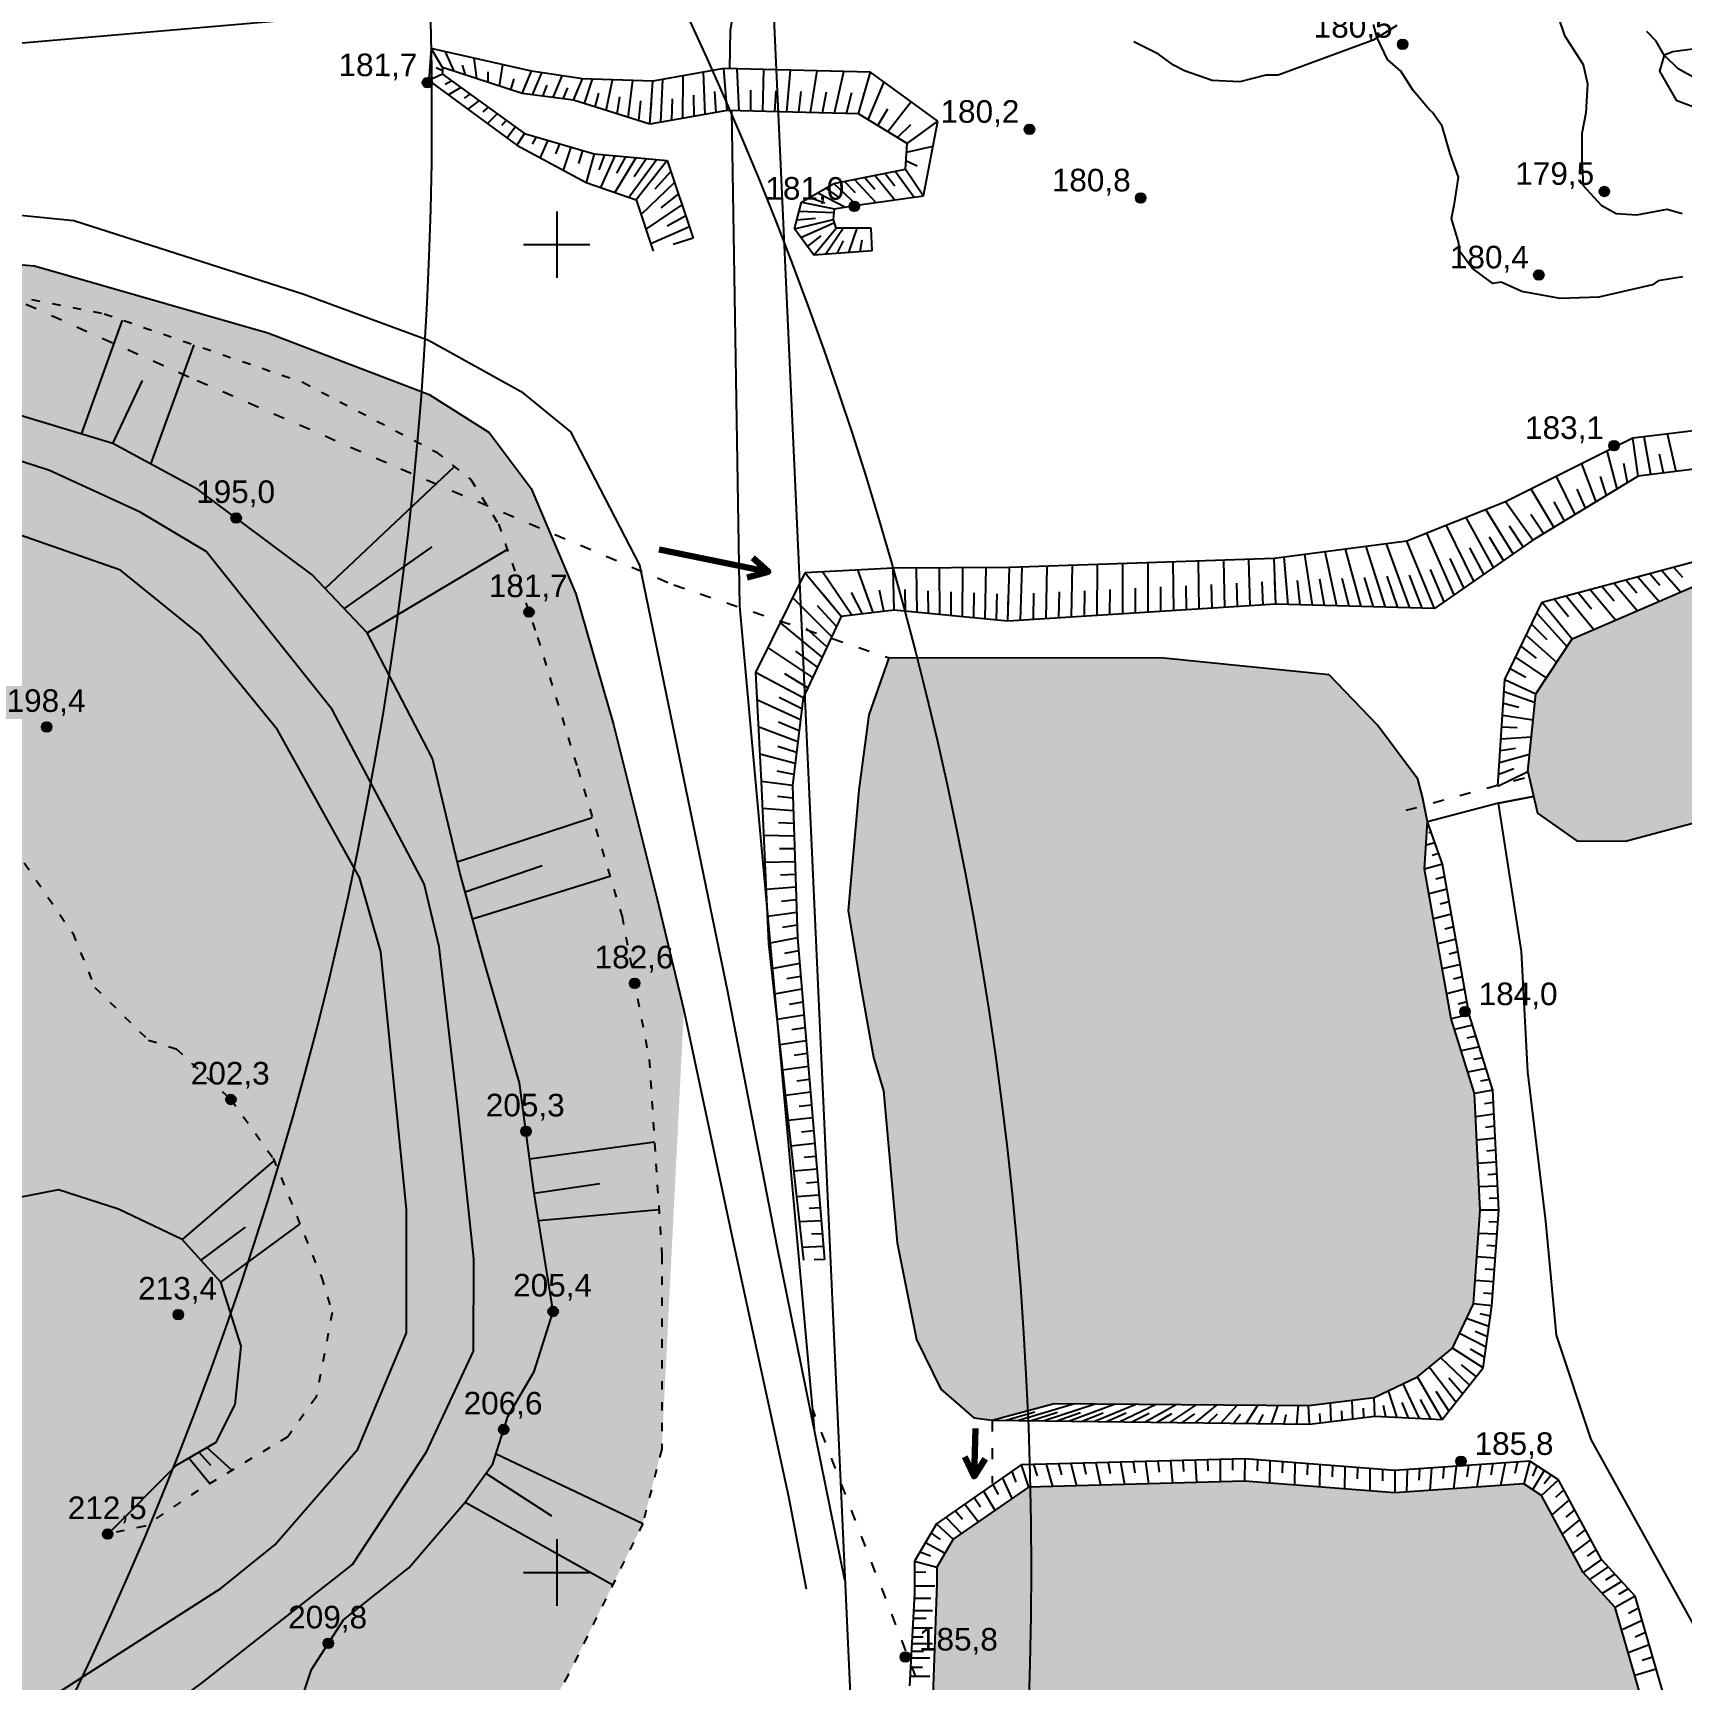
# Model space of a CAD drawing. Header units: millimetres. Extents: x 6127 to 9314, y 4730 to 7085.
# Drawn here: x 7521.1 to 7769.4, y 5783.9 to 6031.9 of the extents above; entities that cross this region are included whole.
import ezdxf

# ---------------------------------------------------------------- set-up
doc = ezdxf.new("R2010")
doc.units = ezdxf.units.MM
doc.header["$LTSCALE"] = 0.7
doc.linetypes.add('ACAD_ISO03W100', pattern=[30, 12, -18])
for name, color, linetype in [('відм', 14, 'Continuous'), ('горизонталі', 22, 'Continuous'), ('Откос', 7, 'Continuous'), ('чорн', 255, 'Continuous')]:
    doc.layers.add(name, color=color, linetype=linetype)
doc.styles.get("Standard").update_dxf_attribs({"font": 'arial.ttf'})

msp = doc.modelspace()

# ---------------------------------------------------------------- hatches: boundary and pattern name
at = {"layer": 'відм', "ltscale": 0.2}
h = msp.add_hatch(color=256, dxfattribs=at)
h.dxf.hatch_style = 1
h.paths.add_polyline_path([(7728.19, 6030.15, 1), (7726.72, 6030.15, 1)])
h = msp.add_hatch(color=32, dxfattribs=at)
h.dxf.hatch_style = 1
h.paths.add_polyline_path([(7581.26, 6024.35, 1), (7579.79, 6024.36, 1)])
h = msp.add_hatch(color=32, dxfattribs=at)
h.dxf.hatch_style = 1
h.paths.add_polyline_path([(7671.96, 6017.34, 1), (7670.5, 6017.34, 1)])
h = msp.add_hatch(color=32, dxfattribs=at)
h.dxf.hatch_style = 1
h.paths.add_polyline_path([(7688.72, 6007, 1), (7687.26, 6007.01, 1)])
h = msp.add_hatch(color=32, dxfattribs=at)
h.dxf.hatch_style = 1
h.paths.add_polyline_path([(7758.57, 6007.98, 1), (7757.1, 6007.98, 1)])
h = msp.add_hatch(color=32, dxfattribs=at)
h.dxf.hatch_style = 1
h.paths.add_polyline_path([(7645.57, 6005.75, 1), (7644.11, 6005.75, 1)])
h = msp.add_hatch(color=256, dxfattribs=at)
h.dxf.hatch_style = 1
h.paths.add_polyline_path([(7748.71, 5995.4, 1), (7747.24, 5995.41, 1)])
h = msp.add_hatch(color=32, dxfattribs=at)
h.dxf.hatch_style = 1
h.paths.add_polyline_path([(7760.04, 5969.71, 1), (7758.57, 5969.71, 1)])
h = msp.add_hatch(color=256, dxfattribs=at)
h.dxf.hatch_style = 1
h.paths.add_polyline_path([(7737.6, 5884.45, 1), (7736.13, 5884.45, 1)])
h = msp.add_hatch(color=256, dxfattribs=at)
h.dxf.hatch_style = 1
h.paths.add_polyline_path([(7736.98, 5816.72, 1), (7735.51, 5816.72, 1)])
h = msp.add_hatch(color=256, dxfattribs=at)
h.dxf.hatch_style = 1
h.paths.add_polyline_path([(7653.27, 5787.25, 1), (7651.8, 5787.25, 1)])
at = {"layer": 'чорн', "ltscale": 0.2, "true_color": 0xf5f500}
h = msp.add_hatch(color=2, dxfattribs=at)
h.dxf.hatch_style = 1
h.paths.add_polyline_path([(7594.9, 5772.17), (7601.74, 5784.57), (7612.96, 5807.35), (7615.81, 5818.55), (7619.15, 5884.67), (7615.07, 5901.6), (7608.55, 5927.73), (7602.87, 5947.37), (7596.13, 5963.26), (7589.81, 5971.68), (7580.77, 5977.39), (7556.46, 5986.69), (7521.33, 5996.81), (7491.5, 5999.28), (7447.45, 6002.95), (7435.91, 6004.7), (7429.43, 6004.71), (7424.29, 6006.1), (7415.8, 6006.11), (7410.37, 6008), (7400.98, 6008.01), (7369.96, 6015.66), (7365.9, 6016.44), (7362.57, 6011.03), (7359.44, 6003.22), (7359.42, 5990.5), (7360.37, 5962.75), (7360.35, 5944.9), (7357.22, 5920.26), (7353.5, 5902.25), (7347.36, 5879.74), (7343.89, 5862.19), (7340.56, 5844.34), (7339.07, 5829.65), (7341.91, 5804.24), (7353.8, 5743.38), (7357.27, 5694.88), (7413.35, 5684.07), (7442.36, 5684.03), (7485.55, 5688.38), (7516.07, 5695.23), (7544.27, 5707.9), (7551.94, 5710), (7563.51, 5715.69), (7576.84, 5730.68), (7568.62, 5734.45), (7575.33, 5739.18), (7580.08, 5750.44)])
at = {"layer": 'чорн', "ltscale": 0.2}
h = msp.add_hatch(color=256, dxfattribs=at)
h.dxf.hatch_style = 1
h.paths.add_polyline_path([(7552.43, 5958.81, 1), (7550.97, 5958.81, 1)])
h = msp.add_hatch(color=5, dxfattribs=at)
h.dxf.hatch_style = 1
h.paths.add_polyline_path([(7817.77, 5916.46), (7829.59, 5912.84), (7837.8, 5896.72), (7839.37, 5871.87), (7841.43, 5848.18), (7849.29, 5820.66), (7851.94, 5807.75), (7853.21, 5797.12), (7849.76, 5775.58), (7845.21, 5772.67), (7829, 5771.75), (7815.11, 5772.79), (7796.24, 5770.76), (7792.46, 5768.11), (7792.45, 5763.4), (7795.03, 5759.64), (7796.93, 5759.67), (7834.87, 5760.19), (7859.63, 5760.01), (7864.57, 5761.93), (7863.64, 5778.58), (7861.13, 5811.69), (7859.68, 5839.81), (7856.4, 5870.32, -0.729146), (7855.07, 5870.74, -0.650103), (7856.3, 5871.29), (7855.82, 5875.77), (7852.6, 5908.24), (7851.18, 5928.5), (7846.17, 5951.53), (7842.34, 5954.72), (7833.23, 5955.25), (7777.53, 5951.19), (7753.01, 5940.6), (7747.54, 5932.32), (7746.31, 5920.64), (7747.75, 5914.33), (7753.7, 5910.16), (7761.02, 5910.15), (7772.85, 5913.28), (7792.15, 5911.39)])
h.paths.add_polyline_path([(7834.92, 5950.23), (7834.93, 5953.37), (7838.75, 5953.37), (7838.75, 5950.23)], flags=16)
h.paths.add_polyline_path([(7853.18, 5778.36), (7866.77, 5778.34), (7866.78, 5785.35), (7853.19, 5785.36)], flags=9)
h.paths.add_polyline_path([(7846.28, 5928.47), (7859.86, 5928.46), (7859.87, 5935.46), (7846.29, 5935.48)], flags=24)
h.paths.add_polyline_path([(7841.03, 5869.88), (7854.62, 5869.86), (7854.62, 5876.87), (7841.04, 5876.89)], flags=24)
h.paths.add_polyline_path([(7853.93, 5849.29), (7867.51, 5849.27), (7867.52, 5856.28), (7853.94, 5856.29)], flags=9)
h = msp.add_hatch(color=256, dxfattribs=at)
h.dxf.hatch_style = 1
h.paths.add_polyline_path([(7596.54, 5944.63, 1), (7595.07, 5944.63, 1)])
h = msp.add_hatch(color=5, dxfattribs=at)
h.dxf.hatch_style = 1
h.paths.add_polyline_path([(7645.74, 5888.8), (7647.74, 5877.56), (7649.21, 5872.51), (7651.28, 5849.64), (7654.18, 5835.08), (7657.86, 5827.6), (7662.83, 5823.28), (7665.62, 5822.92), (7674.97, 5825.46), (7713.27, 5825.13), (7723.15, 5826.32), (7729.68, 5829.44), (7734.97, 5833.78), (7738.12, 5840.45), (7739.15, 5854.58), (7738.28, 5872.11), (7734.77, 5883.38), (7730.76, 5905.94), (7731.18, 5913.07), (7730.43, 5916.82), (7729.73, 5919.47), (7723.65, 5927.6), (7716.4, 5935.21), (7691.46, 5937.72), (7650.05, 5937.76), (7647.03, 5929.15), (7645.52, 5917.87), (7643.93, 5899.7)])
h = msp.add_hatch(color=256, dxfattribs=at)
h.dxf.hatch_style = 1
h.paths.add_polyline_path([(7523.88, 5927.34, 1), (7522.41, 5927.34, 1)])
h = msp.add_hatch(color=256, dxfattribs=at)
h.dxf.hatch_style = 1
h.paths.add_polyline_path([(7612.48, 5888.72, 1), (7611.02, 5888.73, 1)])
h = msp.add_hatch(color=256, dxfattribs=at)
h.dxf.hatch_style = 1
h.paths.add_polyline_path([(7551.63, 5871.22, 1), (7550.17, 5871.23, 1)])
h = msp.add_hatch(color=256, dxfattribs=at)
h.dxf.hatch_style = 1
h.paths.add_polyline_path([(7596.08, 5866.42, 1), (7594.62, 5866.42, 1)])
h = msp.add_hatch(color=256, dxfattribs=at)
h.dxf.hatch_style = 1
h.paths.add_polyline_path([(7543.71, 5838.83, 1), (7542.24, 5838.83, 1)])
h = msp.add_hatch(color=256, dxfattribs=at)
h.dxf.hatch_style = 1
h.paths.add_polyline_path([(7600.2, 5839.3, 1), (7598.73, 5839.3, 1)])
h = msp.add_hatch(color=256, dxfattribs=at)
h.dxf.hatch_style = 1
h.paths.add_polyline_path([(7592.74, 5821.53, 1), (7591.27, 5821.53, 1)])
at = {"layer": 'чорн', "ltscale": 0.2, "transparency": 33554687}
h = msp.add_hatch(color=5, dxfattribs=at)
h.dxf.hatch_style = 1
h.paths.add_polyline_path([(7759.45, 5794.74), (7754.65, 5799.99), (7748.38, 5811.59), (7745.7, 5813.33), (7726.26, 5811.97), (7703.6, 5813.76), (7671.07, 5812.86), (7659.74, 5805.01), (7657.28, 5800.79), (7657.28, 5798.32), (7656.64, 5781.41), (7655.48, 5772.67), (7655.61, 5769.96), (7657.94, 5758.55), (7659.17, 5750.05), (7661.37, 5748.36), (7689.92, 5747.25), (7729.51, 5753.95), (7753.41, 5756.56), (7763.2, 5761.53), (7765.4, 5774.24)])
h.paths.add_polyline_path([(7653.2, 5786.37), (7666.79, 5786.35), (7666.8, 5793.36), (7653.21, 5793.37)], flags=9)
at = {"layer": 'чорн', "ltscale": 0.2}
h = msp.add_hatch(color=256, dxfattribs=at)
h.dxf.hatch_style = 1
h.paths.add_polyline_path([(7533.09, 5805.77, 1), (7531.62, 5805.78, 1)])
h = msp.add_hatch(color=256, dxfattribs=at)
h.dxf.hatch_style = 1
h.paths.add_polyline_path([(7566.31, 5789.31, 1), (7564.84, 5789.32, 1)])

# ---------------------------------------------------------------- linework, layer by layer
at = {"color": 1, "ltscale": 0.2, "transparency": 33554687}
msp.add_line((7619.62, 6322.79), (7645.44, 5754.16), dxfattribs=at)
at = {"color": 3, "ltscale": 0.2, "transparency": 33554687}
for centre, radius in [((7031.15, 6019.46), 550), ((7118.46, 5800.5), 553)]:
    msp.add_circle(centre, radius, dxfattribs=at)
at = {"layer": 'відм', "color": 7, "ltscale": 0.2}
for centre in [(7727.45, 6030.15), (7747.97, 5995.4), (7736.86, 5884.45), (7736.24, 5816.72), (7652.53, 5787.25)]:
    msp.add_circle(centre, 0.733, dxfattribs=at)
at = {"layer": 'відм', "color": 32, "ltscale": 0.2}
for centre in [(7580.52, 6024.36), (7671.23, 6017.34), (7687.99, 6007), (7757.83, 6007.98), (7644.84, 6005.75), (7759.3, 5969.71)]:
    msp.add_circle(centre, 0.733, dxfattribs=at)
at = {"layer": 'горизонталі', "color": 32}
for points in [[(7749.28, 6041), (7750.08, 6036.65), (7751.84, 6031.48), (7754.67, 6027.1), (7755.29, 6024.19), (7755.07, 6019.83), (7754.45, 6016.72), (7754.44, 6012.78), (7754.65, 6008.9), (7757.34, 6005.93), (7759.62, 6004.68), (7762.73, 6004.47), (7767.3, 6005.3), (7769.58, 6004.67)], [(7726.56, 6032.96), (7723, 6030.76), (7708.71, 6025.52), (7706.84, 6025.52), (7702.9, 6024.49), (7698.75, 6024.7), (7694.6, 6026.15), (7692.94, 6026.99), (7690.66, 6028.65), (7686.93, 6030.52)], [(7769.67, 5995.15), (7765.94, 5994.53), (7765.11, 5993.91), (7757.01, 5992.05), (7751.2, 5991.85), (7745.39, 5992.9), (7742.28, 5994.35), (7741.04, 5994.15), (7737.93, 5996.43), (7736.06, 5998.93), (7735.86, 6000.38), (7734.82, 6003.91), (7735.24, 6006.19), (7735.87, 6010.13), (7734.63, 6013.66), (7733.39, 6017.81), (7731.94, 6019.89), (7731.52, 6020.3), (7729.04, 6023.21), (7727.17, 6026.12), (7725.15, 6027.85), (7723.62, 6031.14), (7723.08, 6033.12)], [(7774.58, 6023.34), (7768.98, 6026.46), (7766.85, 6028.5), (7765.67, 6030.61), (7764.22, 6032.06)], [(7779.84, 6028.87), (7772.24, 6029.59), (7768.16, 6029.03), (7766.85, 6028.5), (7766.15, 6026.1), (7768.64, 6021.74), (7771.96, 6020.49), (7779.42, 6019.24), (7791.67, 6020.06), (7795.61, 6020.05), (7797.48, 6020.46), (7802.87, 6019.84), (7805.57, 6019), (7807.64, 6018.59), (7809.51, 6017.96), (7809.71, 6017.13), (7810.96, 6016.51), (7813.24, 6014.43), (7814.69, 6012.15), (7819.46, 6012.35)]]:
    msp.add_lwpolyline(points, dxfattribs=at)
at = {"layer": 'Откос', "color": 7, "ltscale": 0.15}
for p, q in [((7582.8, 6026.66), (7581.07, 6029.5)), ((7582.8, 6026.66), (7581.94, 6028.08)), ((7584.52, 6026.1), (7583.23, 6029.01)), ((7586.23, 6025.54), (7585.81, 6027.03)), ((7587.95, 6024.98), (7587.56, 6028.04)), ((7591.38, 6023.86), (7591.88, 6027.06)), ((7582.8, 6025.64), (7580.71, 6024.69)), ((7582.8, 6025.64), (7580.71, 6024.69)), ((7582.8, 6026.15), (7581.85, 6026.62)), ((7584.17, 6024.64), (7583.18, 6024.12)), ((7589.67, 6024.42), (7589.69, 6025.99)), ((7593.1, 6023.3), (7593.57, 6024.94)), ((7594.81, 6022.74), (7596.2, 6026.09)), ((7594.81, 6022.74), (7595.51, 6024.41)), ((7596.36, 6022.54), (7597.74, 6025.86)), ((7599.44, 6022.15), (7600.81, 6025.42)), ((7602.52, 6021.76), (7603.88, 6024.97)), ((7604.16, 6021.24), (7605.39, 6024.91)), ((7607.45, 6020.2), (7608.41, 6024.81)), ((7610.75, 6019.15), (7611.44, 6024.7)), ((7614.04, 6018.11), (7614.46, 6024.6)), ((7615.7, 6018.41), (7615.99, 6024.87)), ((7619.02, 6019), (7619.06, 6025.41)), ((7622.35, 6019.59), (7622.12, 6025.96)), ((7625.67, 6020.18), (7625.19, 6026.5)), ((7627.47, 6020.13), (7627.2, 6026.45)), ((7631.06, 6020.05), (7631.21, 6026.36)), ((7634.65, 6019.96), (7635.23, 6026.26)), ((7638.25, 6019.87), (7639.25, 6026.16)), ((7641.84, 6019.78), (7643.26, 6026.06)), ((7645.44, 6019.7), (7647.28, 6025.96)), ((7646.91, 6018.8), (7649.31, 6024.49)), ((7585.55, 6023.65), (7583.67, 6022.52)), ((7586.92, 6022.66), (7586.03, 6022.05)), ((7588.29, 6021.67), (7586.62, 6020.36)), ((7597.9, 6022.35), (7598.58, 6023.99)), ((7600.98, 6021.96), (7601.66, 6023.57)), ((7602.52, 6021.76), (7603.2, 6023.36)), ((7605.81, 6020.72), (7606.35, 6022.79)), ((7609.1, 6019.68), (7609.51, 6022.22)), ((7617.36, 6018.7), (7617.44, 6021.92)), ((7620.68, 6019.29), (7620.64, 6022.49)), ((7624.01, 6019.88), (7623.83, 6023.06)), ((7625.67, 6020.18), (7625.43, 6023.34)), ((7629.26, 6020.09), (7629.23, 6023.25)), ((7632.86, 6020), (7633.04, 6023.15)), ((7636.45, 6019.92), (7636.84, 6023.06)), ((7640.05, 6019.83), (7640.65, 6022.97)), ((7643.64, 6019.74), (7644.46, 6022.88)), ((7645.44, 6019.7), (7646.36, 6022.83)), ((7589.66, 6020.68), (7588.88, 6019.98)), ((7591.04, 6019.69), (7589.57, 6018.2)), ((7612.39, 6018.63), (7612.67, 6021.64)), ((7614.04, 6018.11), (7614.25, 6021.35)), ((7648.38, 6017.9), (7649.86, 6020.45)), ((7649.86, 6017), (7653.38, 6021.53)), ((7592.41, 6018.7), (7591.73, 6017.91)), ((7593.78, 6017.71), (7592.52, 6016.04)), ((7595.15, 6016.71), (7594, 6014.96)), ((7595.15, 6016.71), (7594.58, 6015.84)), ((7651.33, 6016.1), (7653.37, 6018.08)), ((7652.8, 6015.2), (7657.44, 6018.58)), ((7652.8, 6015.2), (7655.12, 6016.89)), ((7596.9, 6016.2), (7596.32, 6015.11)), ((7598.64, 6015.69), (7597.48, 6013.08)), ((7600.39, 6015.17), (7599.8, 6013.66)), ((7602.13, 6014.66), (7600.96, 6011.21)), ((7652.71, 6013.92), (7656.72, 6014.83)), ((7603.87, 6014.14), (7603.29, 6012.21)), ((7605.62, 6013.63), (7604.44, 6009.33)), ((7605.62, 6013.63), (7604.44, 6009.33)), ((7607.19, 6013.49), (7606.35, 6011.23)), ((7608.77, 6013.35), (7606.59, 6008.59)), ((7611.92, 6013.07), (7608.74, 6007.85)), ((7610.35, 6013.21), (7609.01, 6010.72)), ((7615.08, 6012.8), (7610.89, 6007.11)), ((7613.5, 6012.94), (7611.66, 6010.21)), ((7616.65, 6012.66), (7611.97, 6006.74)), ((7616.65, 6012.66), (7614.31, 6009.7)), ((7652.62, 6012.65), (7654.31, 6011.86)), ((7617.76, 6009.32), (7612.71, 6004.52)), ((7617.21, 6010.99), (7614.77, 6008.31)), ((7643.28, 6009.52), (7644.95, 6007.82)), ((7644.82, 6009.83), (7648.07, 6006.32)), ((7646.36, 6010.14), (7647.94, 6008.33)), ((7647.9, 6010.45), (7650.95, 6006.72)), ((7649.44, 6010.75), (7650.92, 6008.84)), ((7650.98, 6011.06), (7653.83, 6007.12)), ((7652.53, 6011.37), (7655.27, 6007.32)), ((7652.53, 6011.37), (7653.9, 6009.35)), ((7618.32, 6007.65), (7615.7, 6005.53)), ((7638.11, 6007.08), (7640.41, 6006.29)), ((7639.32, 6007.79), (7643.53, 6005.63)), ((7640.53, 6008.5), (7642.44, 6007.14)), ((7641.74, 6009.21), (7645.19, 6005.91)), ((7641.74, 6009.21), (7645.19, 6005.91)), ((7618.87, 6005.98), (7613.44, 6002.31)), ((7619.43, 6004.31), (7616.62, 6002.76)), ((7636.54, 6005.04), (7641.82, 6004.81)), ((7636.9, 6006.38), (7641.87, 6005.35)), ((7636.9, 6006.38), (7639.39, 6005.86)), ((7619.98, 6002.64), (7614.18, 6000.09)), ((7635.82, 6002.36), (7641.71, 6003.75)), ((7635.82, 6002.36), (7638.77, 6003.06)), ((7636.18, 6003.7), (7638.97, 6003.99)), ((7636.79, 6001.04), (7641.84, 6003.31)), ((7638.73, 5998.38), (7642.09, 6002.44)), ((7640.48, 5998.52), (7643.15, 6002.44)), ((7643.99, 5998.78), (7645.27, 6002.44)), ((7647.5, 5999.05), (7647.39, 6002.44)), ((7620.54, 6000.97), (7617.54, 5999.98)), ((7637.76, 5999.71), (7639.86, 6001.29)), ((7638.73, 5998.38), (7640.41, 6000.41)), ((7642.23, 5998.65), (7643.22, 6000.55)), ((7645.74, 5998.92), (7646.04, 6000.68)), ((7762.93, 5965.11), (7762.12, 5970.81)), ((7764.83, 5965.35), (7763.86, 5971.03)), ((7768.64, 5965.82), (7767.34, 5971.46)), ((7759.76, 5963.19), (7758.29, 5968.9)), ((7762.93, 5965.11), (7762.53, 5967.96)), ((7766.74, 5965.59), (7766.17, 5968.41)), ((7753.42, 5959.34), (7750.63, 5965.07)), ((7756.59, 5961.26), (7754.46, 5966.99)), ((7758.18, 5962.22), (7757.28, 5965.08)), ((7761.34, 5964.15), (7760.78, 5967)), ((7750.25, 5957.41), (7746.79, 5963.16)), ((7755.01, 5960.3), (7753.77, 5963.16)), ((7744.12, 5953.42), (7739.99, 5960.07)), ((7747.09, 5955.48), (7742.96, 5961.25)), ((7747.09, 5955.48), (7742.96, 5961.25)), ((7751.84, 5958.37), (7750.27, 5961.25)), ((7738.17, 5949.3), (7734.04, 5957.7)), ((7741.14, 5951.36), (7737.01, 5958.89)), ((7745.6, 5954.45), (7743.54, 5957.56)), ((7748.67, 5956.45), (7746.77, 5959.33)), ((7728.55, 5945.27), (7725.01, 5954.93)), ((7732.23, 5945.17), (7728.09, 5955.34)), ((7732.23, 5945.17), (7728.09, 5955.34)), ((7735.2, 5947.24), (7731.07, 5956.52)), ((7742.63, 5952.39), (7740.56, 5955.93)), ((7692.96, 5944.85), (7692.89, 5952.18)), ((7696.8, 5945.09), (7696.69, 5952.31)), ((7700.65, 5945.34), (7700.49, 5952.44)), ((7704.49, 5945.58), (7704.28, 5952.57)), ((7708.34, 5945.82), (7708.08, 5952.7)), ((7710.18, 5945.77), (7709.62, 5952.9)), ((7713.85, 5945.67), (7712.7, 5953.31)), ((7717.53, 5945.57), (7715.78, 5953.71)), ((7721.2, 5945.47), (7718.86, 5954.12)), ((7724.88, 5945.37), (7721.94, 5954.53)), ((7736.69, 5948.27), (7734.62, 5952.69)), ((7739.66, 5950.33), (7737.59, 5954.31)), ((7642.86, 5943.98), (7637.4, 5950.56)), ((7644.46, 5944.17), (7640.06, 5950.7)), ((7647.66, 5944.56), (7645.37, 5950.98)), ((7650.86, 5944.95), (7650.69, 5951.26)), ((7650.86, 5944.95), (7650.69, 5951.26)), ((7654.28, 5944.62), (7654.19, 5951.27)), ((7657.7, 5944.28), (7657.69, 5951.28)), ((7661.12, 5943.94), (7661.2, 5951.3)), ((7664.54, 5943.6), (7664.7, 5951.31)), ((7667.96, 5943.27), (7668.2, 5951.33)), ((7669.89, 5943.39), (7670.1, 5951.39)), ((7673.73, 5943.63), (7673.9, 5951.52)), ((7677.58, 5943.88), (7677.7, 5951.65)), ((7681.42, 5944.12), (7681.49, 5951.79)), ((7685.27, 5944.36), (7685.29, 5951.92)), ((7689.11, 5944.61), (7689.09, 5952.05)), ((7719.37, 5945.52), (7718.34, 5949.72)), ((7723.04, 5945.42), (7721.72, 5949.87)), ((7726.72, 5945.32), (7725.1, 5950.03)), ((7730.39, 5945.22), (7728.47, 5950.18)), ((7733.71, 5946.2), (7731.65, 5951.07)), ((7762.87, 5949.97), (7766.09, 5946.25)), ((7764.67, 5950.45), (7766.19, 5948.7)), ((7766.47, 5950.93), (7769.35, 5947.66)), ((7768.26, 5951.41), (7769.63, 5949.89)), ((7642.86, 5943.98), (7640.13, 5947.27)), ((7646.06, 5944.37), (7644.39, 5947.6)), ((7649.26, 5944.76), (7648.64, 5947.94)), ((7652.57, 5944.79), (7652.5, 5948.02)), ((7655.99, 5944.45), (7655.97, 5947.86)), ((7659.41, 5944.11), (7659.43, 5947.7)), ((7662.83, 5943.77), (7662.89, 5947.54)), ((7666.25, 5943.44), (7666.35, 5947.38)), ((7667.96, 5943.27), (7668.08, 5947.3)), ((7671.81, 5943.51), (7671.9, 5947.48)), ((7675.65, 5943.75), (7675.73, 5947.67)), ((7679.5, 5944), (7679.55, 5947.86)), ((7683.34, 5944.24), (7683.37, 5948.05)), ((7687.19, 5944.48), (7687.19, 5948.23)), ((7691.04, 5944.73), (7691.01, 5948.42)), ((7694.88, 5944.97), (7694.83, 5948.61)), ((7698.73, 5945.22), (7698.66, 5948.79)), ((7702.57, 5945.46), (7702.48, 5948.98)), ((7706.42, 5945.7), (7706.3, 5949.17)), ((7708.34, 5945.82), (7708.21, 5949.26)), ((7712.01, 5945.72), (7711.59, 5949.41)), ((7715.69, 5945.62), (7714.96, 5949.57)), ((7753.88, 5947.58), (7755.9, 5945.15)), ((7755.68, 5948.06), (7759.55, 5943.42)), ((7757.48, 5948.54), (7759.33, 5946.33)), ((7759.27, 5949.02), (7762.82, 5944.83)), ((7761.07, 5949.49), (7762.76, 5947.52)), ((7641.43, 5940.91), (7635.53, 5946.81)), ((7642.14, 5942.45), (7639.3, 5945.57)), ((7748.48, 5946.15), (7753.01, 5940.6)), ((7748.48, 5946.15), (7750.75, 5943.37)), ((7750.28, 5946.62), (7752.46, 5943.97)), ((7752.08, 5947.1), (7756.28, 5942.01)), ((7639.99, 5937.85), (7633.67, 5943.06)), ((7746.88, 5942.81), (7749.16, 5940.52)), ((7747.68, 5944.48), (7752.23, 5939.42)), ((7640.71, 5939.38), (7637.65, 5942.16)), ((7746.08, 5941.15), (7750.67, 5937.05)), ((7638.56, 5934.78), (7631.8, 5939.3)), ((7639.28, 5936.32), (7636.01, 5938.75)), ((7744.48, 5937.82), (7749.1, 5934.69)), ((7745.28, 5939.48), (7747.58, 5937.68)), ((7637.13, 5931.72), (7629.94, 5935.55)), ((7637.13, 5931.72), (7629.94, 5935.55)), ((7637.84, 5933.25), (7634.36, 5935.34)), ((7743.67, 5936.15), (7746, 5934.83)), ((7742.76, 5932.7), (7747.41, 5931.02)), ((7742.87, 5934.48), (7747.54, 5932.32)), ((7742.87, 5934.48), (7745.21, 5933.4)), ((7636.72, 5928.42), (7630.15, 5931.44)), ((7636.93, 5930.07), (7633.49, 5931.78)), ((7742.64, 5930.92), (7744.95, 5930.32)), ((7636.32, 5925.12), (7630.37, 5927.33)), ((7636.52, 5926.77), (7633.39, 5928.08)), ((7742.4, 5927.35), (7744.7, 5927.24)), ((7742.52, 5929.13), (7747.13, 5928.43)), ((7742.28, 5925.57), (7746.86, 5925.83)), ((7635.92, 5921.82), (7630.58, 5923.23)), ((7636.12, 5923.47), (7633.3, 5924.38)), ((7742.05, 5922), (7746.58, 5923.23)), ((7742.17, 5923.78), (7744.44, 5924.16)), ((7635.72, 5920.17), (7633.2, 5920.67)), ((7741.81, 5918.43), (7746.31, 5920.64)), ((7741.93, 5920.22), (7744.19, 5921.08)), ((7635.51, 5918.52), (7630.8, 5919.12)), ((7635.51, 5918.52), (7630.8, 5919.12)), ((7635.64, 5914.7), (7630.99, 5915.06)), ((7635.58, 5916.61), (7633.24, 5916.85)), ((7635.71, 5912.78), (7633.39, 5912.9)), ((7635.77, 5910.87), (7631.17, 5910.99)), ((7731.75, 5911.47), (7731.42, 5911.38)), ((7635.84, 5908.96), (7633.55, 5908.96)), ((7732.33, 5909.87), (7730.97, 5909.51)), ((7732.9, 5908.26), (7731.89, 5907.99)), ((7635.9, 5907.04), (7631.36, 5906.93)), ((7635.97, 5905.13), (7633.71, 5905.01)), ((7733.48, 5906.66), (7730.76, 5905.94)), ((7733.48, 5906.66), (7730.76, 5905.94)), ((7636.03, 5903.22), (7631.55, 5902.87)), ((7734.15, 5902.89), (7731.43, 5902.18)), ((7733.81, 5904.77), (7732.46, 5904.42)), ((7636.09, 5901.3), (7633.87, 5901.07)), ((7734.48, 5901.01), (7733.12, 5900.65)), ((7636.16, 5899.39), (7631.73, 5898.81)), ((7734.82, 5899.12), (7732.1, 5898.42)), ((7636.29, 5895.56), (7631.92, 5894.74)), ((7636.29, 5895.56), (7631.92, 5894.74)), ((7636.22, 5897.48), (7634.03, 5897.13)), ((7735.49, 5895.35), (7732.77, 5894.66)), ((7735.15, 5897.24), (7733.79, 5896.89)), ((7636.45, 5893.63), (7634.29, 5893.23)), ((7735.82, 5893.47), (7734.46, 5893.12)), ((7636.61, 5891.69), (7632.34, 5890.93)), ((7736.16, 5891.58), (7733.43, 5890.9)), ((7636.94, 5887.82), (7632.76, 5887.11)), ((7636.78, 5889.75), (7634.66, 5889.39)), ((7736.83, 5887.82), (7734.1, 5887.14)), ((7736.49, 5889.7), (7735.13, 5889.36)), ((7637.1, 5885.88), (7635.04, 5885.54)), ((7737.16, 5885.93), (7735.8, 5885.6)), ((7637.27, 5883.94), (7633.18, 5883.3)), ((7737.49, 5884.05), (7734.77, 5883.38)), ((7737.49, 5884.05), (7736.13, 5883.72)), ((7637.43, 5882.01), (7635.41, 5881.7)), ((7738, 5882.41), (7735.27, 5881.77)), ((7738.51, 5880.78), (7737.14, 5880.47)), ((7637.59, 5880.07), (7633.6, 5879.48)), ((7637.75, 5878.14), (7635.78, 5877.86)), ((7739.02, 5879.14), (7736.27, 5878.55)), ((7637.92, 5876.2), (7634.02, 5875.67)), ((7740.04, 5875.88), (7737.28, 5875.33)), ((7739.53, 5877.51), (7738.15, 5877.23)), ((7638.08, 5874.26), (7636.16, 5874.01)), ((7740.55, 5874.24), (7739.16, 5873.98)), ((7638.24, 5872.33), (7634.44, 5871.85)), ((7638.41, 5870.39), (7636.53, 5870.17)), ((7741.06, 5872.61), (7738.28, 5872.11)), ((7741.06, 5872.61), (7738.28, 5872.11)), ((7741.15, 5870.8), (7739.76, 5870.58)), ((7638.57, 5868.45), (7634.86, 5868.04)), ((7741.24, 5869), (7738.45, 5868.61)), ((7638.73, 5866.52), (7636.9, 5866.32)), ((7741.42, 5865.38), (7738.63, 5865.1)), ((7741.33, 5867.19), (7739.93, 5867.02)), ((7638.9, 5864.58), (7635.29, 5864.22)), ((7741.51, 5863.58), (7740.11, 5863.46)), ((7639.22, 5860.71), (7635.71, 5860.41)), ((7639.06, 5862.64), (7637.28, 5862.48)), ((7741.6, 5861.77), (7738.8, 5861.59)), ((7639.38, 5858.77), (7637.65, 5858.63)), ((7741.78, 5858.16), (7738.98, 5858.09)), ((7741.69, 5859.97), (7740.29, 5859.9)), ((7639.55, 5856.83), (7636.13, 5856.59)), ((7741.87, 5856.35), (7740.47, 5856.34)), ((7639.87, 5852.96), (7636.55, 5852.78)), ((7639.71, 5854.9), (7638.02, 5854.79)), ((7741.96, 5854.55), (7739.15, 5854.58)), ((7741.96, 5854.55), (7739.15, 5854.58)), ((7640.04, 5851.02), (7638.4, 5850.95)), ((7741.69, 5850.95), (7738.89, 5851.05)), ((7741.83, 5852.75), (7740.42, 5852.78)), ((7640.2, 5849.09), (7636.97, 5848.96)), ((7741.56, 5849.15), (7740.16, 5849.22)), ((7640.36, 5847.15), (7638.77, 5847.1)), ((7741.43, 5847.35), (7738.63, 5847.52)), ((7741.3, 5845.55), (7739.9, 5845.65)), ((7741.17, 5843.75), (7738.38, 5843.98)), ((7740.9, 5840.15), (7738.12, 5840.45)), ((7740.9, 5840.15), (7738.12, 5840.45)), ((7741.03, 5841.95), (7739.64, 5842.08)), ((7740.46, 5837.04), (7737.07, 5838.23)), ((7740.68, 5838.59), (7739.14, 5838.97)), ((7740.02, 5833.92), (7736.02, 5836)), ((7740.24, 5835.48), (7738.39, 5836.3)), ((7739.59, 5830.8), (7734.97, 5833.78)), ((7739.59, 5830.8), (7734.97, 5833.78)), ((7739.81, 5832.36), (7737.65, 5833.63)), ((7735.45, 5825.62), (7731.45, 5830.89)), ((7737.52, 5828.21), (7733.21, 5832.34)), ((7738.55, 5829.51), (7736.32, 5831.28)), ((7730, 5823.19), (7727.51, 5828.4)), ((7733.38, 5823.03), (7729.68, 5829.44)), ((7733.38, 5823.03), (7729.68, 5829.44)), ((7736.48, 5826.92), (7734.4, 5829.27)), ((7716.7, 5822.73), (7716.57, 5825.53)), ((7719.97, 5823.12), (7719.86, 5825.92)), ((7723.25, 5823.51), (7723.15, 5826.32)), ((7723.25, 5823.51), (7723.15, 5826.32)), ((7726.63, 5823.35), (7725.33, 5827.36)), ((7728.31, 5823.27), (7727.36, 5825.58)), ((7731.69, 5823.11), (7730.14, 5826.02)), ((7734.41, 5824.33), (7732.49, 5827.25)), ((7665.62, 5822.92), (7674.97, 5825.46)), ((7667.53, 5822.89), (7672.02, 5824.17)), ((7669.44, 5822.87), (7678.03, 5825.43)), ((7671.36, 5822.85), (7675.46, 5824.13)), ((7673.27, 5822.82), (7681.1, 5825.41)), ((7675.18, 5822.8), (7678.91, 5824.1)), ((7677.09, 5822.78), (7684.16, 5825.38)), ((7679.01, 5822.75), (7682.35, 5824.06)), ((7680.92, 5822.73), (7687.23, 5825.36)), ((7682.83, 5822.71), (7685.79, 5824.02)), ((7684.74, 5822.68), (7690.29, 5825.33)), ((7686.65, 5822.66), (7689.24, 5823.99)), ((7688.57, 5822.64), (7693.35, 5825.3)), ((7690.48, 5822.61), (7692.68, 5823.95)), ((7692.39, 5822.59), (7696.42, 5825.28)), ((7694.3, 5822.57), (7696.13, 5823.91)), ((7696.21, 5822.54), (7699.48, 5825.25)), ((7698.13, 5822.52), (7699.57, 5823.88)), ((7700.04, 5822.5), (7702.55, 5825.22)), ((7701.95, 5822.47), (7703.02, 5823.84)), ((7703.86, 5822.45), (7705.61, 5825.2)), ((7705.78, 5822.42), (7706.46, 5823.8)), ((7707.69, 5822.4), (7708.68, 5825.17)), ((7709.6, 5822.38), (7709.9, 5823.77)), ((7711.51, 5822.35), (7711.74, 5825.15)), ((7713.42, 5822.33), (7713.27, 5825.13)), ((7713.42, 5822.33), (7713.35, 5823.73)), ((7715.06, 5822.53), (7714.99, 5823.93)), ((7718.34, 5822.92), (7718.27, 5824.32)), ((7721.61, 5823.32), (7721.56, 5824.72)), ((7724.94, 5823.43), (7724.59, 5825.14)), ((7669.98, 5816.19), (7671.07, 5812.86)), ((7669.98, 5816.19), (7671.07, 5812.86)), ((7671.85, 5816.24), (7672.36, 5814.57)), ((7673.72, 5816.29), (7674.68, 5812.96)), ((7675.59, 5816.34), (7676.04, 5814.68)), ((7677.47, 5816.4), (7678.3, 5813.06)), ((7679.34, 5816.45), (7679.72, 5814.78)), ((7681.21, 5816.5), (7681.91, 5813.16)), ((7683.09, 5816.55), (7683.4, 5814.88)), ((7684.96, 5816.6), (7685.53, 5813.26)), ((7686.83, 5816.65), (7687.08, 5814.98)), ((7688.7, 5816.71), (7689.14, 5813.36)), ((7690.58, 5816.76), (7690.76, 5815.08)), ((7692.45, 5816.81), (7692.76, 5813.46)), ((7694.32, 5816.86), (7694.44, 5815.18)), ((7696.19, 5816.91), (7696.37, 5813.56)), ((7698.07, 5816.97), (7698.12, 5815.29)), ((7699.94, 5817.02), (7699.98, 5813.66)), ((7701.81, 5817.07), (7701.8, 5815.39)), ((7703.68, 5817.12), (7703.6, 5813.76)), ((7703.68, 5817.12), (7703.6, 5813.76)), ((7705.57, 5816.97), (7705.53, 5815.29)), ((7707.45, 5816.82), (7707.38, 5813.46)), ((7709.33, 5816.68), (7709.3, 5814.99)), ((7711.22, 5816.53), (7711.15, 5813.16)), ((7713.1, 5816.38), (7713.07, 5814.69)), ((7714.98, 5816.23), (7714.93, 5812.86)), ((7716.86, 5816.08), (7716.84, 5814.4)), ((7718.75, 5815.93), (7718.71, 5812.56)), ((7720.63, 5815.78), (7720.61, 5814.1)), ((7722.51, 5815.64), (7722.49, 5812.27)), ((7729.97, 5815.6), (7729.88, 5813.91)), ((7731.82, 5815.73), (7731.56, 5812.34)), ((7733.66, 5815.86), (7733.5, 5814.16)), ((7735.51, 5815.99), (7735.1, 5812.59)), ((7737.36, 5816.12), (7737.11, 5814.41)), ((7739.2, 5816.25), (7738.63, 5812.84)), ((7741.05, 5816.38), (7740.72, 5814.67)), ((7742.89, 5816.51), (7742.17, 5813.09)), ((7744.74, 5816.64), (7744.34, 5814.92)), ((7746.59, 5816.76), (7745.7, 5813.33)), ((7746.59, 5816.76), (7745.7, 5813.33)), ((7747.67, 5816.06), (7747.02, 5814.48)), ((7665.72, 5813.24), (7666.51, 5811.74)), ((7667.14, 5814.22), (7668.55, 5811.11)), ((7668.56, 5815.21), (7669.18, 5813.6)), ((7724.4, 5815.49), (7724.39, 5813.8)), ((7726.28, 5815.34), (7726.26, 5811.97)), ((7726.28, 5815.34), (7726.27, 5813.65)), ((7728.12, 5815.47), (7728.03, 5812.09)), ((7748.76, 5815.35), (7747.04, 5812.46)), ((7750.93, 5813.94), (7748.38, 5811.59)), ((7750.93, 5813.94), (7748.38, 5811.59)), ((7749.85, 5814.64), (7748.78, 5813.33)), ((7662.89, 5811.27), (7663.83, 5809.88)), ((7664.3, 5812.26), (7666.03, 5809.37)), ((7752.55, 5810.94), (7749.95, 5808.69)), ((7751.74, 5812.44), (7750.46, 5811.29)), ((7658.63, 5808.33), (7661, 5805.88)), ((7660.05, 5809.31), (7661.15, 5808.03)), ((7661.47, 5810.29), (7663.52, 5807.62)), ((7753.36, 5809.44), (7752.05, 5808.34)), ((7656.39, 5805.93), (7657.76, 5804.94)), ((7657.21, 5807.34), (7659.74, 5805.01)), ((7657.21, 5807.34), (7658.48, 5806.17)), ((7754.17, 5807.95), (7751.52, 5805.79)), ((7754.98, 5806.45), (7753.64, 5805.4)), ((7655.57, 5804.52), (7658.51, 5802.9)), ((7755.79, 5804.95), (7753.08, 5802.89)), ((7756.6, 5803.45), (7755.23, 5802.45)), ((7653.92, 5801.7), (7657.28, 5800.79)), ((7653.92, 5801.7), (7657.28, 5800.79)), ((7654.75, 5803.11), (7656.32, 5802.48)), ((7757.41, 5801.96), (7754.65, 5799.99)), ((7758.42, 5800.85), (7755.61, 5798.94)), ((7757.41, 5801.96), (7756.03, 5800.98)), ((7653.92, 5800.1), (7655.6, 5800.03)), ((7760.44, 5798.64), (7757.53, 5796.84)), ((7759.43, 5799.75), (7758, 5798.82)), ((7762.46, 5796.43), (7759.45, 5794.74)), ((7762.46, 5796.43), (7759.45, 5794.74)), ((7761.45, 5797.53), (7759.97, 5796.66)), ((7762.99, 5794.6), (7761.47, 5793.81)), ((7763.52, 5792.76), (7760.44, 5791.32)), ((7764.05, 5790.93), (7762.49, 5790.27)), ((7764.59, 5789.1), (7761.43, 5787.91)), ((7765.12, 5787.26), (7763.52, 5786.73)), ((7765.65, 5785.43), (7762.42, 5784.49))]:
    msp.add_line(p, q, dxfattribs=at)
at = {"layer": 'чорн', "color": 7, "ltscale": 0.15}
for p, q in [((7581.07, 6029.5), (7580.71, 6024.69)), ((7596.2, 6026.09), (7581.07, 6029.5)), ((7594.81, 6022.74), (7582.8, 6026.66)), ((7582.8, 6026.66), (7582.8, 6025.64)), ((7580.71, 6024.69), (7594, 6014.96)), ((7582.8, 6025.64), (7595.15, 6016.71)), ((7603.88, 6024.97), (7596.2, 6026.09)), ((7614.46, 6024.6), (7603.88, 6024.97)), ((7625.19, 6026.5), (7614.46, 6024.6)), ((7647.28, 6025.96), (7625.19, 6026.5)), ((7657.44, 6018.58), (7647.28, 6025.96)), ((7602.52, 6021.76), (7594.81, 6022.74)), ((7614.04, 6018.11), (7602.52, 6021.76)), ((7625.67, 6020.18), (7614.04, 6018.11)), ((7645.44, 6019.7), (7625.67, 6020.18)), ((7652.8, 6015.2), (7645.44, 6019.7)), ((7595.15, 6016.71), (7605.62, 6013.63)), ((7655.27, 6007.32), (7657.44, 6018.58)), ((7594, 6014.96), (7604.44, 6009.33)), ((7652.53, 6011.37), (7652.8, 6015.2)), ((7605.62, 6013.63), (7616.65, 6012.66)), ((7616.65, 6012.66), (7620.54, 6000.97)), ((7604.44, 6009.33), (7611.97, 6006.74)), ((7641.74, 6009.21), (7652.53, 6011.37)), ((7636.9, 6006.38), (7641.74, 6009.21)), ((7645.19, 6005.91), (7655.27, 6007.32)), ((7611.97, 6006.74), (7614.55, 5998.98)), ((7635.82, 6002.36), (7636.9, 6006.38)), ((7641.71, 6003.75), (7641.87, 6005.35)), ((7641.87, 6005.35), (7645.19, 6005.91)), ((7638.73, 5998.38), (7635.82, 6002.36)), ((7642.09, 6002.44), (7641.71, 6003.75)), ((7647.39, 6002.44), (7642.09, 6002.44)), ((7647.5, 5999.05), (7638.73, 5998.38)), ((7528.39, 5971.44), (7534.58, 5988.61)), ((7538.84, 5966.93), (7545.37, 5984.88)), ((7533.11, 5970.01), (7537.57, 5979.5)), ((7812.55, 5977.06), (7762.12, 5970.81)), ((7762.12, 5970.81), (7742.96, 5961.25)), ((7818.16, 5971.97), (7762.93, 5965.11)), ((7565.11, 5948.21), (7584.6, 5966.54)), ((7762.93, 5965.11), (7747.09, 5955.48)), ((7742.96, 5961.25), (7728.09, 5955.34)), ((7728.09, 5955.34), (7708.08, 5952.7)), ((7747.09, 5955.48), (7732.23, 5945.17)), ((7568, 5945.16), (7581.23, 5954.48)), ((7571.45, 5941.52), (7592.53, 5954.08)), ((7708.08, 5952.7), (7668.2, 5951.33)), ((7748.48, 5946.15), (7775.46, 5953.32)), ((7637.4, 5950.56), (7629.94, 5935.55)), ((7650.69, 5951.26), (7637.4, 5950.56)), ((7668.2, 5951.33), (7650.69, 5951.26)), ((7753.01, 5940.6), (7777.53, 5951.19)), ((7650.86, 5944.95), (7642.86, 5943.98)), ((7667.96, 5943.27), (7650.86, 5944.95)), ((7708.34, 5945.82), (7667.96, 5943.27)), ((7732.23, 5945.17), (7708.34, 5945.82)), ((7742.87, 5934.48), (7748.48, 5946.15)), ((7642.86, 5943.98), (7637.13, 5931.72)), ((7747.54, 5932.32), (7753.01, 5940.6)), ((7629.94, 5935.55), (7630.8, 5919.12)), ((7741.81, 5918.43), (7742.87, 5934.48)), ((7746.31, 5920.64), (7747.54, 5932.32)), ((7637.13, 5931.72), (7635.51, 5918.52)), ((7630.8, 5919.12), (7631.92, 5894.74)), ((7635.51, 5918.52), (7636.29, 5895.56)), ((7584.99, 5907.03), (7605.36, 5913.72)), ((7730.76, 5905.94), (7731.18, 5913.07)), ((7733.48, 5906.66), (7731.18, 5913.07)), ((7586.18, 5902.5), (7597.81, 5906.49)), ((7734.77, 5883.38), (7730.76, 5905.94)), ((7737.49, 5884.05), (7733.48, 5906.66)), ((7587.29, 5898.46), (7608.02, 5904.88)), ((7636.29, 5895.56), (7640.36, 5847.15)), ((7631.92, 5894.74), (7637.18, 5847.05)), ((7738.28, 5872.11), (7734.77, 5883.38)), ((7741.06, 5872.61), (7737.49, 5884.05)), ((7739.15, 5854.58), (7738.28, 5872.11)), ((7741.96, 5854.55), (7741.06, 5872.61)), ((7595.9, 5862.27), (7614.73, 5864.86)), ((7557.41, 5862.06), (7543.58, 5850.15)), ((7596.58, 5857.12), (7606.51, 5858.6)), ((7597.24, 5852.99), (7615.4, 5854.64)), ((7738.12, 5840.45), (7739.15, 5854.58)), ((7740.9, 5840.15), (7741.96, 5854.55)), ((7546.41, 5847.01), (7553.08, 5852.02)), ((7549.37, 5843.73), (7561.31, 5852.44)), ((7734.97, 5833.78), (7738.12, 5840.45)), ((7739.59, 5830.8), (7740.9, 5840.15)), ((7729.68, 5829.44), (7734.97, 5833.78)), ((7733.38, 5823.03), (7739.59, 5830.8)), ((7723.15, 5826.32), (7729.68, 5829.44)), ((7713.27, 5825.13), (7723.15, 5826.32)), ((7665.62, 5822.92), (7674.97, 5825.46)), ((7674.97, 5825.46), (7713.27, 5825.13)), ((7713.42, 5822.33), (7723.25, 5823.51)), ((7723.25, 5823.51), (7733.38, 5823.03)), ((7665.62, 5822.92), (7713.42, 5822.33)), ((7546.09, 5818.11), (7547.81, 5816.17)), ((7551.04, 5815.38), (7547.29, 5818.8)), ((7544.55, 5817.24), (7547.74, 5813.4)), ((7590.86, 5817.84), (7612.96, 5807.35)), ((7669.98, 5816.19), (7657.21, 5807.34)), ((7703.68, 5817.12), (7669.98, 5816.19)), ((7726.28, 5815.34), (7703.68, 5817.12)), ((7746.59, 5816.76), (7726.28, 5815.34)), ((7750.93, 5813.94), (7746.59, 5816.76)), ((7589.34, 5814.9), (7599.21, 5808.54)), ((7703.6, 5813.76), (7671.07, 5812.86)), ((7726.26, 5811.97), (7703.6, 5813.76)), ((7745.7, 5813.33), (7726.26, 5811.97)), ((7748.38, 5811.59), (7745.7, 5813.33)), ((7757.41, 5801.96), (7750.93, 5813.94)), ((7671.07, 5812.86), (7659.74, 5805.01)), ((7754.65, 5799.99), (7748.38, 5811.59)), ((7586.21, 5810.59), (7608.43, 5798.15)), ((7657.21, 5807.34), (7653.92, 5801.7)), ((7659.74, 5805.01), (7657.28, 5800.79)), ((7653.92, 5801.7), (7653.92, 5796.9)), ((7657.28, 5800.79), (7657.28, 5798.32)), ((7762.46, 5796.43), (7757.41, 5801.96)), ((7759.45, 5794.74), (7754.65, 5799.99)), ((7768.85, 5774.43), (7762.46, 5796.43)), ((7765.4, 5774.24), (7759.45, 5794.74))]:
    msp.add_line(p, q, dxfattribs=at)
at = {"layer": 'чорн', "color": 7, "ltscale": 0.2, "transparency": 33554687}
for p, q in [((7599.99, 6004.99), (7599.99, 5994.99)), ((7594.99, 5999.99), (7604.99, 5999.99)), ((7594.99, 5999.99), (7599.99, 5999.99)), ((7599.99, 5804.99), (7599.99, 5794.99)), ((7594.99, 5799.99), (7604.99, 5799.99)), ((7594.99, 5799.99), (7594.99, 5799.99)), ((7594.99, 5799.99), (7599.99, 5799.99))]:
    msp.add_line(p, q, dxfattribs=at)
at = {"layer": 'чорн', "ltscale": 0.2, "transparency": 33554687}
for p, q in [((7594.99, 5999.99), (7594.99, 5999.99)), ((7599.99, 5804.99), (7599.99, 5794.99)), ((7594.99, 5799.99), (7604.99, 5799.99)), ((7594.99, 5799.99), (7594.99, 5799.99)), ((7594.99, 5799.99), (7599.99, 5799.99))]:
    msp.add_line(p, q, dxfattribs=at)
at = {"layer": 'чорн', "color": 7, "ltscale": 0.2}
for points in [[(7709.54, 6121.62), (7631.64, 6066.87), (7626.13, 6032.24), (7626.05, 6026.48)], [(7626.32, 6020.16), (7627.51, 5945.53), (7638.8, 5821.61)]]:
    msp.add_lwpolyline(points, dxfattribs=at)
at = {"layer": 'чорн', "color": 7, "ltscale": 0.5}
msp.add_lwpolyline([(7395.68, 6019.09), (7477.5, 6026.77), (7594.56, 6036.89), (7703.39, 6046.46), (7786.07, 6054.03), (7884.52, 6063.04), (7991.52, 6070.92), (8024.71, 6073.04), (8048.73, 6077.21), (8066.85, 6079.74), (8088.78, 6080.86), (8130.7, 6085.43), (8183.66, 6091.2), (8226.26, 6095.78)], dxfattribs=at)
at = {"layer": 'чорн', "color": 7, "ltscale": 0.15}
for points in [[(7643.42, 5798.84), (7633.22, 5849.11), (7625.78, 5887.44), (7612.51, 5951.72), (7602.12, 5971.79), (7594.97, 5977.61), (7580.68, 5985.55), (7561.91, 5992.49), (7527.24, 6003.54), (7478.87, 6008.4), (7448.33, 6010.68), (7423.19, 6013.95), (7405.87, 6013.97), (7398.06, 6011.25), (7395.9, 6011.25), (7389.81, 6014.26), (7387.66, 6022.89), (7389.09, 6035.44)], [(7491.5, 5999.28), (7521.33, 5996.81), (7556.46, 5986.69), (7580.77, 5977.39), (7589.81, 5971.68), (7596.13, 5963.26), (7602.87, 5947.37), (7608.55, 5927.73), (7615.07, 5901.6), (7619.15, 5884.67), (7626.56, 5849.79), (7634.94, 5811.42), (7637.57, 5797.53)], [(7505.65, 5751.47), (7521.13, 5748.86), (7533.35, 5748.84), (7539.23, 5749.71), (7552.58, 5762.07), (7558.16, 5770.87), (7563.04, 5785.38), (7567.86, 5792.87), (7577.73, 5800.69), (7586.21, 5810.59), (7590.39, 5816.35), (7592.61, 5823.49), (7596.61, 5830.27), (7599.46, 5839.3), (7596.58, 5857.12), (7594.38, 5873.75), (7589.22, 5891.46), (7585.38, 5905.41), (7581.29, 5922.58), (7571.45, 5941.52), (7563.17, 5950.26), (7545.93, 5963.12), (7533.11, 5970.01), (7506.31, 5978.09)], [(7523.94, 5766.67), (7546.61, 5783.41), (7569.24, 5801.2), (7580.39, 5818.14), (7587.47, 5833.31), (7587.49, 5847.24), (7585.02, 5870.42), (7582.26, 5894.22), (7580.04, 5903.73), (7566.15, 5929.97), (7547.17, 5953.74), (7537.22, 5959.68), (7523.59, 5965.95), (7504.18, 5972.23)], [(7515.86, 5776.12), (7549.44, 5797.65), (7557.54, 5804.15), (7570.01, 5818.54), (7577.34, 5836.1), (7577.36, 5854.66), (7573.51, 5893.46), (7570.29, 5904.66), (7557.91, 5926.9), (7546.15, 5941.29), (7534.25, 5950.96), (7513.66, 5958.11)], [(7731.18, 5913.07), (7730.43, 5916.82), (7729.73, 5919.47), (7723.65, 5927.6), (7716.4, 5935.21), (7691.46, 5937.72), (7650.05, 5937.76), (7647.03, 5929.15), (7645.52, 5917.87), (7643.93, 5899.7), (7645.74, 5888.8)], [(7746.31, 5920.64), (7747.75, 5914.33), (7753.7, 5910.16), (7761.02, 5910.15), (7772.85, 5913.28)], [(7775.48, 5784.56), (7768.36, 5797.45), (7755.86, 5820.03), (7750.64, 5835.75), (7749.04, 5852.92), (7746.32, 5875.37), (7745.34, 5893.53), (7741.87, 5915.88), (7747.17, 5916.85), (7741.87, 5915.88), (7731.18, 5913.07)], [(7647.74, 5877.56), (7649.21, 5872.51), (7651.28, 5849.64), (7654.18, 5835.08), (7657.86, 5827.6), (7662.83, 5823.28), (7665.62, 5822.92)], [(7532.35, 5805.77), (7542.69, 5816.17), (7548.68, 5819.6), (7551.54, 5825.29), (7552.46, 5834.08), (7549.37, 5843.73), (7543.58, 5850.15), (7533.96, 5854.73), (7524.95, 5857.64), (7514.59, 5855.62)]]:
    msp.add_lwpolyline(points, dxfattribs=at)
at = {"layer": 'чорн', "color": 7, "linetype": 'ACAD_ISO03W100', "ltscale": 0.2}
for points in [[(7481.65, 6008.12), (7545.82, 5979.52), (7576.53, 5966.21), (7617.65, 5948.72), (7650.05, 5937.76), (7650.05, 5937.76), (7650.05, 5937.76)], [(7727.98, 5914.78), (7746.48, 5919.88)], [(7654.09, 5784.29), (7638.52, 5824.7)]]:
    msp.add_lwpolyline(points, dxfattribs=at)
at = {"layer": 'чорн', "color": 7, "linetype": 'ACAD_ISO03W100', "ltscale": 0.15}
for points in [[(7399.28, 6004.52), (7416.66, 6001.03), (7439.34, 5998.92), (7449.42, 5997.01), (7479.75, 5995.58), (7508.52, 5994.16), (7531.8, 5989.57), (7561.74, 5979.24), (7581.79, 5968.78), (7587.03, 5964.61), (7591.2, 5957.95), (7597.12, 5940.83), (7603.17, 5921.03), (7609.84, 5898.81), (7613.92, 5877.25), (7615.85, 5847.71), (7615.81, 5818.55), (7612.96, 5807.35), (7601.74, 5784.57), (7594.9, 5772.17), (7580.08, 5750.44), (7575.33, 5739.18), (7568.62, 5734.45), (7576.84, 5730.68)], [(7517.98, 5909.46), (7527.07, 5896.28), (7530.4, 5888.11), (7538.47, 5880.16), (7542.68, 5878.86), (7550.9, 5871.23), (7557.27, 5862.4), (7564.53, 5844.5), (7566.15, 5839.14), (7563.75, 5826.41), (7559.47, 5820.44), (7545.94, 5812.31), (7537.92, 5806.96), (7532.35, 5805.77)]]:
    msp.add_lwpolyline(points, dxfattribs=at)
at = {"layer": 'чорн', "color": 5, "lineweight": 100, "ltscale": 0.2, "transparency": 33554687}
for points in [[(7615.45, 5954.04), (7631.88, 5950.72), (7629.56, 5952.81)], [(7631.88, 5950.72), (7628.71, 5949.87)], [(7663.09, 5821.68), (7662.89, 5814.46), (7664.53, 5817.12)], [(7662.89, 5814.46), (7661.48, 5817.43)]]:
    msp.add_lwpolyline(points, dxfattribs=at)
at = {"layer": 'чорн', "ltscale": 0.2}
for points in [[(7645.74, 5888.8), (7647.74, 5877.56)], [(7653.92, 5796.9), (7653.14, 5782.92)]]:
    msp.add_lwpolyline(points, dxfattribs=at)
at = {"layer": 'чорн', "linetype": 'ACAD_ISO03W100', "ltscale": 0.2, "transparency": 33554687}
msp.add_lwpolyline([(7665.62, 5822.92), (7665.62, 5813.44)], dxfattribs=at)
at = {"layer": 'чорн', "ltscale": 0.2, "transparency": 33554687}
for points in [[(7657.28, 5798.32), (7656.64, 5781.41)], [(7656.35, 5796.05), (7653.87, 5796.05)], [(7656.97, 5797.91), (7653.92, 5797.91)], [(7656.6, 5794.23), (7653.77, 5794.23)], [(7656.63, 5791.62), (7653.62, 5791.62)], [(7655.66, 5793.05), (7653.7, 5793.05)], [(7656.6, 5789.25), (7653.49, 5789.25)], [(7655.2, 5790.24), (7653.55, 5790.24)], [(7656.23, 5787.08), (7653.37, 5787.08)], [(7655.28, 5788.08), (7653.43, 5788.08)], [(7656.19, 5784.33), (7653.22, 5784.33)], [(7655.11, 5785.66), (7653.29, 5785.66)]]:
    msp.add_lwpolyline(points, dxfattribs=at)
at = {"layer": 'чорн', "color": 7, "ltscale": 0.2}
for centre in [(7551.7, 5958.81), (7595.8, 5944.63), (7523.15, 5927.34), (7611.75, 5888.73), (7550.9, 5871.23), (7595.35, 5866.42), (7542.97, 5838.83), (7599.46, 5839.3), (7592, 5821.53), (7532.35, 5805.77), (7565.57, 5789.32)]:
    msp.add_circle(centre, 0.733, dxfattribs=at)

# ---------------------------------------------------------------- texts
at = {"layer": 'відм', "color": 7, "ltscale": 0.2, "insert": (7714.05, 6034.56), "char_height": 3.4, "attachment_point": 1, "rotation": 359.9325}
msp.add_mtext_dynamic_manual_height_columns('180,5', width=2.4374, gutter_width=12.5, heights=[0], dxfattribs=at)
at = {"layer": 'відм', "color": 32, "ltscale": 0.2, "char_height": 3.4, "attachment_point": 1, "rotation": 359.9325}
for s, insert in [('181,7', (7567.12, 6028.76)), ('180,2', (7657.82, 6021.74)), ('179,5', (7744.43, 6012.39)), ('181,0', (7631.44, 6010.16)), ('180,8', (7674.59, 6011.41)), ('180,4', (7734.57, 5999.81)), ('183,1', (7745.9, 5974.12))]:
    msp.add_mtext_dynamic_manual_height_columns(s, width=2.4374, gutter_width=12.5, heights=[0], dxfattribs=dict(at, insert=insert))
at = {"layer": 'чорн', "color": 7, "ltscale": 0.2, "char_height": 3.4, "attachment_point": 1, "rotation": 359.9325}
for s, insert in [('195,0', (7545.67, 5964.48)), ('181,7', (7589.77, 5950.3)), ('198,4', (7517.11, 5933.01)), ('182,6', (7605.71, 5894.39)), ('184,0', (7738.91, 5888.84)), ('202,3', (7544.86, 5876.89)), ('205,3', (7589.31, 5872.09)), ('213,4', (7536.94, 5844.5)), ('205,4', (7593.43, 5844.96)), ('206,6', (7585.97, 5827.2)), ('185,8', (7738.29, 5821.11)), ('212,5', (7526.32, 5811.44)), ('209,8', (7559.54, 5794.98)), ('185,8', (7654.58, 5791.64))]:
    msp.add_mtext_dynamic_manual_height_columns(s, width=2.4374, gutter_width=12.5, heights=[0], dxfattribs=dict(at, insert=insert))

doc.saveas('drawing.dxf')
